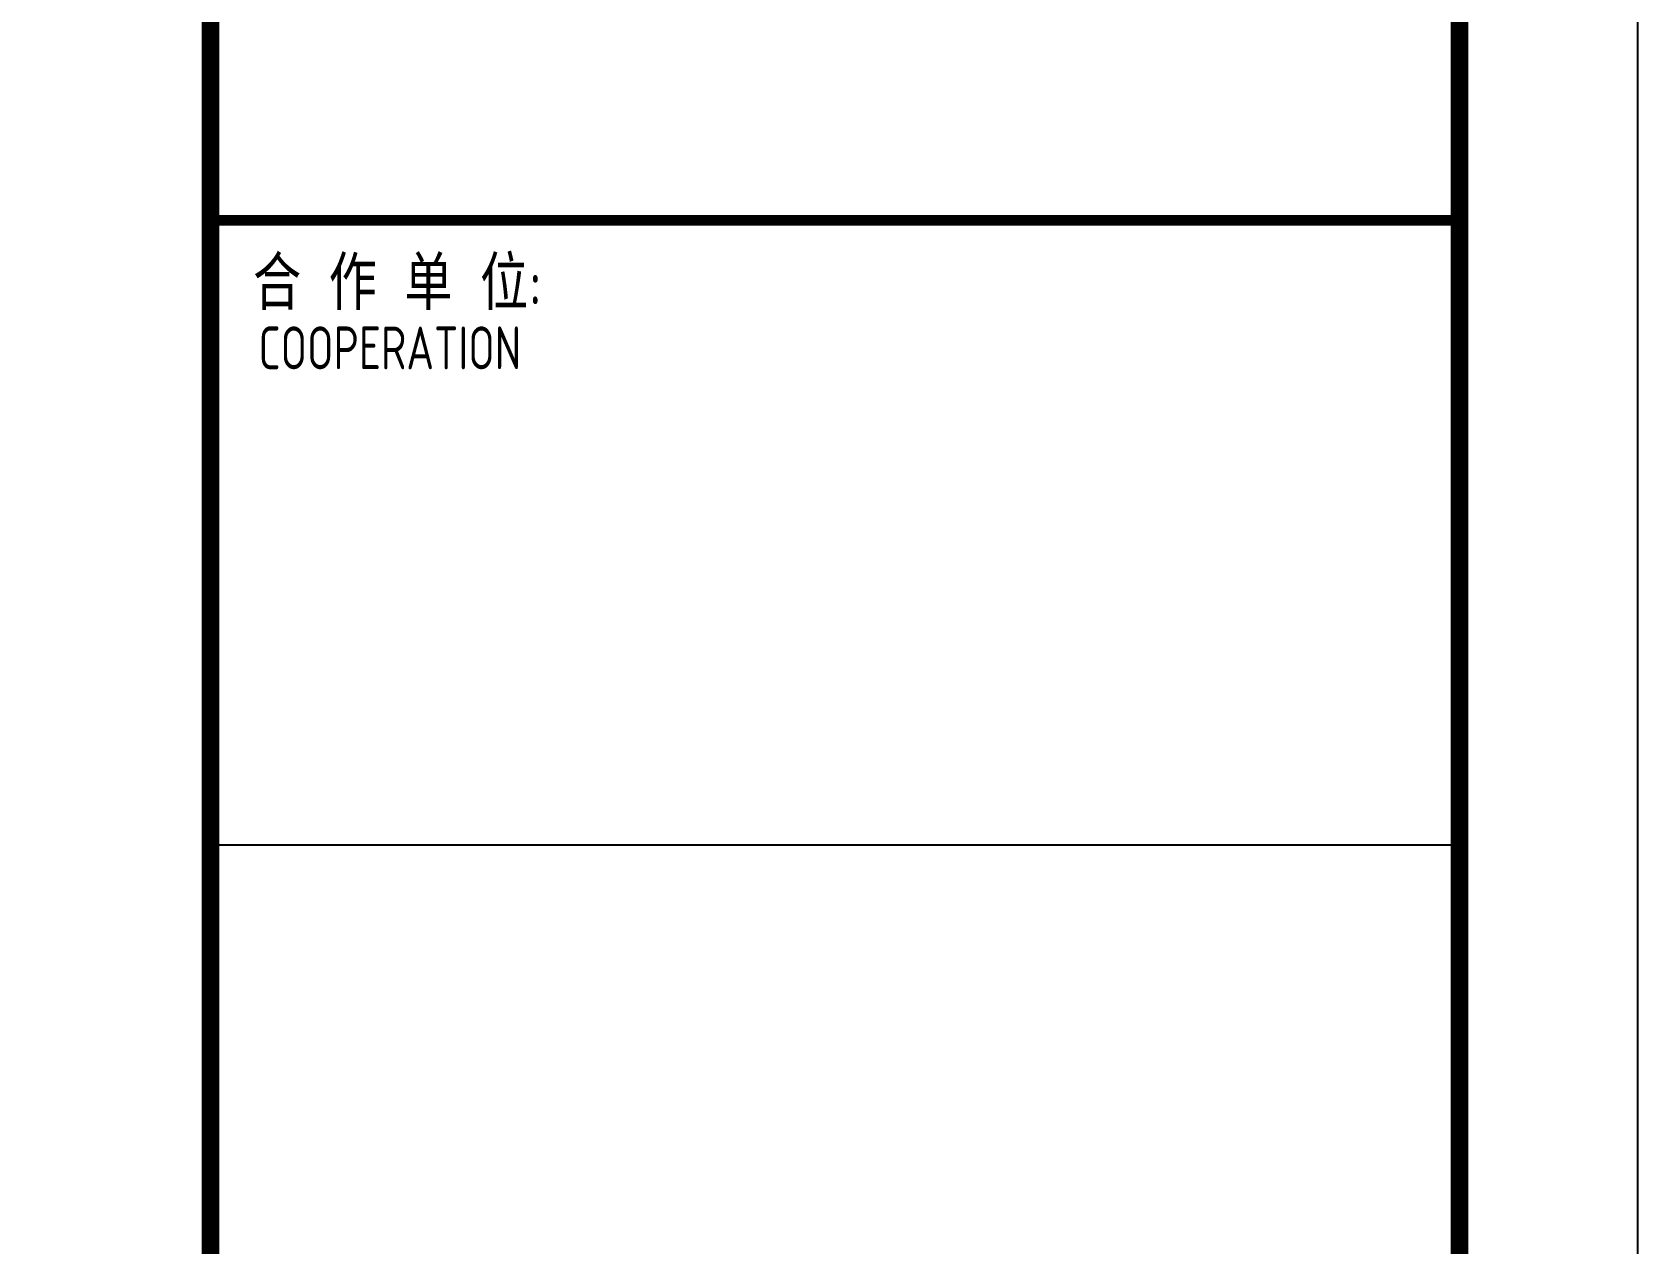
# Model space of a CAD drawing. Extents: x 101023 to 279373, y -114511 to 293844.
# Drawn here: x 265874 to 279373, y 273241 to 283427 of the extents above; entities that cross this region are included whole.
import ezdxf
from ezdxf.enums import TextEntityAlignment as Align

# ---------------------------------------------------------------- set-up
doc = ezdxf.new("R2010")
doc.units = 0
doc.header["$LTSCALE"] = 1000
doc.header["$MEASUREMENT"] = 0
for name, color, linetype in [('BTTK', 7, 'Continuous'), ('PUB_TITLE', 7, 'Continuous'), ('WALL', 2, 'Continuous')]:
    doc.layers.add(name, color=color, linetype=linetype)
doc.styles.add('HZ(TK)', font='geniso.shx', dxfattribs={"width": 0.9, "bigfont": 'hztxt.shx'})

# ---------------------------------------------------------------- blocks, each defined once
blk = doc.blocks.new('vhtemplate_2020年新竖式图框_A0')
at = {"layer": 'BTTK'}
blk.add_line((1109, 726), (1179, 726), dxfattribs=at)
at = {"layer": 'BTTK', "const_width": 0.6}
blk.add_lwpolyline([(1179, 761), (1109, 761)], dxfattribs=at)
at = {"layer": 'PUB_TITLE', "color": 7}
blk.add_lwpolyline([(0, 0), (1189, 0), (1189, 841), (0, 841)], close=True, dxfattribs=at)
at = {"layer": 'PUB_TITLE', "const_width": 1}
blk.add_lwpolyline([(25, 10), (1179, 10), (1179, 831), (25, 831)], close=True, dxfattribs=at)
blk.add_lwpolyline([(1109, 10), (1109, 831)], dxfattribs=at)
at = {"layer": 'BTTK', "style": 'HZ(TK)', "width": 0.9}
blk.add_text('合 作 单 位:', height=3, dxfattribs=at).set_placement((1111.382, 755.978))
at = {"layer": 'BTTK', "style": 'HZ(TK)', "width": 0.8}
blk.add_text('COOPERATION', height=2.4, dxfattribs=at).set_placement((1119.054, 753.857), align=Align.MIDDLE_CENTER)
at = {"layer": 'BTTK', "color": 4, "style": 'HZ(TK)', "width": 0.9}
for tag, p in [('合作单位', (1144, 743.5)), ('建设单位', (1144, 209.5)), ('工程名称', (1144, 176.5)), ('子项名称', (1154, 160)), ('图纸名称', (1144, 141))]:
    blk.add_attdef(tag, text='', height=3.5, dxfattribs=at).set_placement(p, align=Align.MIDDLE_CENTER)
for tag, p in [('注册证书号', (1156.5, 309.006)), ('注册印章号', (1156.5, 301.006)), ('设计号', (1154, 193)), ('图别', (1137.75, 34)), ('图号', (1170.25, 34)), ('版本号', (1137.75, 26)), ('日期', (1170.25, 26))]:
    blk.add_attdef(tag, text='', height=3.5, dxfattribs=at).set_placement(p, align=Align.MIDDLE)

msp = doc.modelspace()

# ---------------------------------------------------------------- block references
at = {"layer": 'WALL', "xscale": 150, "yscale": 150, "zscale": 150}
msp.add_blockref('vhtemplate_2020年新竖式图框_A0', (101023, 167694), dxfattribs=at)

doc.saveas('drawing.dxf')
